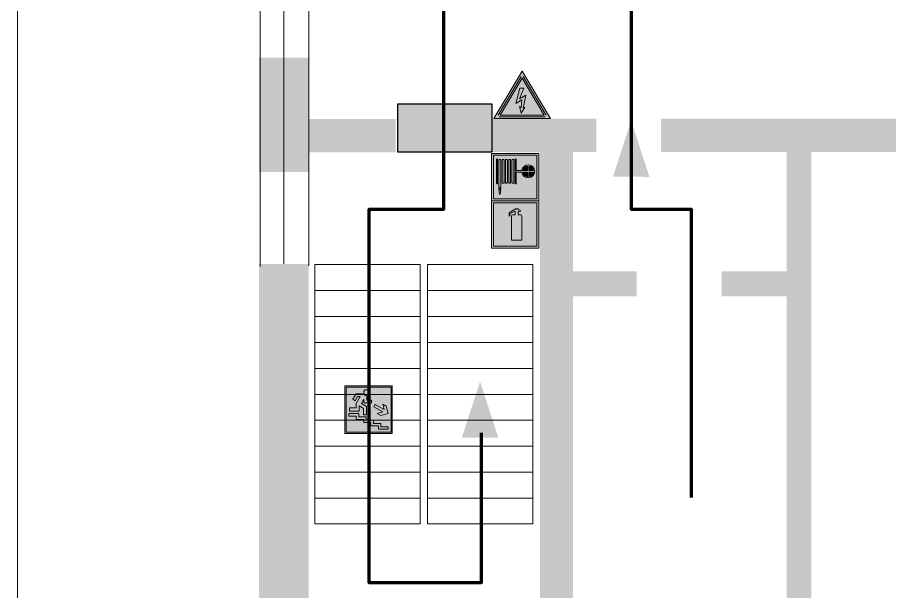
# Model space of a CAD drawing. Header units: millimetres. Extents: x 13114 to 67229, y 22859 to 38520.
# Drawn here: x 20346.7 to 20494.1, y 34813.9 to 34910.8 of the extents above; entities that cross this region are included whole.
import ezdxf

# ---------------------------------------------------------------- set-up
doc = ezdxf.new("R2010")
doc.units = ezdxf.units.MM
doc.layers.add('План_Штампы', color=7, linetype='Continuous')

# ---------------------------------------------------------------- blocks, each defined once
blk = doc.blocks.new('A$C3AD82952')
at = {"true_color": 0xf5f5ff}
h = blk.add_hatch(color=7, dxfattribs=at)
h.dxf.hatch_style = 1
h.paths.add_polyline_path([(8.21, 8.73, 0.414214), (7.89, 9.05), (7.22, 9.05), (7.22, 9.92), (7.59, 9.92, 1), (7.57, 10.36), (7.22, 10.36), (7.22, 10.6), (6.43, 10.6), (6.43, 10.36), (6.01, 10.36), (4.74, 9.59), (4.74, 8.69), (4.98, 8.73), (4.98, 9.26), (6.12, 9.91), (6.43, 9.91), (6.43, 9.05), (5.76, 9.05, 0.414214), (5.44, 8.73), (5.44, 2.2), (8.21, 2.2)], flags=0)
h.paths.add_polyline_path([(12.8, 12.8), (0, 12.8), (0, 0), (12.8, 0)])
h.paths.add_polyline_path([(0.51, 12.29), (12.29, 12.29), (12.29, 0.51), (0.51, 0.51)], flags=16)
h.paths.add_polyline_path([(4.74, 9.59), (6.01, 10.36), (6.43, 10.36), (6.43, 10.6), (7.22, 10.6), (7.22, 10.36), (7.59, 10.36, -0.94586), (7.59, 9.92), (7.22, 9.92), (7.22, 9.05), (7.89, 9.05, -0.414214), (8.21, 8.73), (8.21, 2.2), (5.44, 2.2), (5.44, 8.73, -0.414214), (5.76, 9.05), (6.43, 9.05), (6.43, 9.91), (6.12, 9.91), (4.98, 9.26), (4.98, 8.73), (4.74, 8.69)], flags=0)
h = blk.add_hatch(color=242)
h.dxf.hatch_style = 1
h.paths.add_polyline_path([(12.29, 12.29), (0.51, 12.29), (0.51, 0.51), (12.29, 0.51)])
h.paths.add_polyline_path([(4.74, 8.69), (4.74, 9.59), (6.01, 10.36), (6.43, 10.36), (6.43, 10.6), (7.22, 10.6), (7.22, 10.36), (7.59, 10.36, -0.94586), (7.59, 9.92), (7.22, 9.92), (7.22, 9.05), (7.89, 9.05, -0.414214), (8.21, 8.73), (8.21, 2.2), (5.44, 2.2), (5.44, 8.73, -0.414214), (5.76, 9.05), (6.43, 9.05), (6.43, 9.91), (6.12, 9.91), (4.98, 9.26), (4.98, 8.73)], flags=16)
h = blk.add_hatch(color=7, dxfattribs=at)
h.dxf.hatch_style = 1
h.paths.add_polyline_path([(8.21, 8.73, 0.414214), (7.89, 9.05), (7.22, 9.05), (7.22, 9.92), (7.59, 9.92, 1), (7.57, 10.36), (7.22, 10.36), (7.22, 10.6), (6.43, 10.6), (6.43, 10.36), (6.01, 10.36), (4.74, 9.59), (4.74, 8.69), (4.98, 8.73), (4.98, 9.26), (6.12, 9.91), (6.43, 9.91), (6.43, 9.05), (5.76, 9.05, 0.414214), (5.44, 8.73), (5.44, 2.2), (8.21, 2.2)])
at = {"color": 242, "lineweight": 5}
for p, q in [((0, 0), (0, 12.8)), ((0, 12.8), (12.8, 12.8)), ((12.8, 0), (12.8, 12.8)), ((6.01, 10.36), (4.74, 9.59)), ((4.74, 9.59), (4.74, 8.69)), ((4.98, 9.26), (6.12, 9.91)), ((6.01, 10.36), (6.43, 10.36)), ((6.12, 9.91), (6.43, 9.91)), ((7.22, 10.6), (6.43, 10.6)), ((6.43, 10.6), (6.43, 10.36)), ((6.43, 9.91), (6.43, 9.05)), ((7.22, 10.36), (7.22, 10.6)), ((7.59, 10.36), (7.22, 10.36)), ((7.22, 9.05), (7.22, 9.92)), ((7.59, 9.92), (7.22, 9.92)), ((4.74, 8.69), (4.98, 8.73)), ((4.98, 8.73), (4.98, 9.26)), ((5.44, 2.2), (5.44, 8.73)), ((5.76, 9.05), (6.43, 9.05)), ((7.89, 9.05), (7.22, 9.05)), ((8.21, 2.2), (8.21, 8.73)), ((0, 0), (12.8, 0)), ((5.44, 2.2), (8.21, 2.2))]:
    blk.add_line(p, q, dxfattribs=at)
blk.add_lwpolyline([(0.51, 12.29), (12.29, 12.29), (12.29, 0.51), (0.51, 0.51)], close=True, dxfattribs=at)
for centre, radius, start, end in [((7.58, 10.14), 0.223, 273.1875, 86.8125), ((5.76, 8.73), 0.32, 90, 180), ((7.89, 8.73), 0.32, 0, 90)]:
    blk.add_arc(centre, radius, start, end, dxfattribs=at)
blk = doc.blocks.new('A$C37112FD5')
at = {"true_color": 0xf5f5ff}
h = blk.add_hatch(color=7, dxfattribs=at)
h.dxf.hatch_style = 1
h.paths.add_polyline_path([(12.8, -7.4), (0, -7.4), (0, -20.2), (12.8, -20.2)])
h.paths.add_polyline_path([(12.29, -7.91), (12.29, -19.69), (0.51, -19.69), (0.51, -7.91)], flags=16)
h.paths.add_polyline_path([(4.98, -9.04, -0.42597), (5.17, -9.22), (5.17, -12.25), (5.17, -15.29, -0.432244), (4.98, -15.47), (4.83, -15.47, -0.42597), (4.64, -15.29), (4.64, -12.25), (4.64, -9.22, -0.432244), (4.83, -9.04)], flags=0)
h.paths.add_polyline_path([(4.28, -9.22), (4.28, -12.25), (4.28, -15.29, -0.432244), (4.09, -15.47), (3.94, -15.47, -0.42597), (3.75, -15.29), (3.75, -12.25), (3.75, -9.22, -0.432244), (3.94, -9.04), (4.09, -9.04, -0.42597)], flags=0)
h.paths.add_polyline_path([(5.72, -9.04), (5.87, -9.04, -0.42597), (6.06, -9.22), (6.06, -12.25), (6.06, -15.29, -0.432244), (5.87, -15.47), (5.72, -15.47, -0.42597), (5.53, -15.29), (5.53, -12.25), (5.53, -9.22, -0.432244)], flags=0)
h.paths.add_polyline_path([(6.42, -8.9), (6.5, -8.9, -0.42597), (6.69, -9.08), (6.69, -12.03), (8.21, -12.03, -15.824349), (8.21, -12.47), (6.69, -12.47), (6.69, -15.42, -0.432244), (6.5, -15.6), (6.42, -15.6)], flags=0)
h.paths.add_polyline_path([(3.39, -9.22), (3.39, -12.25), (3.39, -15.29, -0.432244), (3.2, -15.47), (3.05, -15.47, -0.42597), (2.85, -15.29), (2.85, -12.25), (2.85, -9.22, -0.432244), (3.05, -9.04), (3.2, -9.04, -0.42597)], flags=0)
h.paths.add_polyline_path([(2.5, -9.22), (2.5, -16.71), (1.96, -16.71), (1.96, -9.22, -0.432244), (2.15, -9.04), (2.31, -9.04, -0.42597)], flags=0)
h.paths.add_polyline_path([(1.61, -8.9), (1.61, -15.6), (1.57, -15.6, -0.42597), (1.37, -15.42), (1.37, -12.03), (1.37, -9.09, -0.432244), (1.57, -8.9)], flags=0)
h.paths.add_polyline_path([(9.76, -10.81), (9.76, -12.03), (8.49, -12.03, -0.336371)], flags=0)
h.paths.add_polyline_path([(8.49, -12.47), (9.76, -12.47), (9.76, -13.7, -0.336371)], flags=0)
h.paths.add_polyline_path([(10.11, -10.81, -0.336371), (11.38, -12.03), (10.11, -12.03)], flags=0)
h.paths.add_polyline_path([(10.11, -12.47), (11.38, -12.47, -0.336371), (10.11, -13.7)], flags=0)
h.paths.add_polyline_path([(2.5, -16.84), (2.5, -17.05), (1.97, -17.05), (1.97, -16.84)], flags=0)
h.paths.add_polyline_path([(2.5, -17.24, -0.033778), (2.24, -18.6, -0.033778), (1.97, -17.24)], flags=0)
h = blk.add_hatch(color=242)
h.dxf.hatch_style = 1
h.paths.add_polyline_path([(12.29, -7.91), (0.51, -7.91), (0.51, -19.69), (12.29, -19.69)])
h.paths.add_polyline_path([(6.42, -15.6), (6.42, -8.9), (6.5, -8.9, -0.42597), (6.69, -9.08), (6.69, -12.03), (8.21, -12.03, -15.824349), (8.21, -12.47), (6.69, -12.47), (6.69, -15.42, -0.432244), (6.5, -15.6)], flags=16)
h.paths.add_polyline_path([(5.87, -15.47), (5.72, -15.47, -0.42597), (5.53, -15.29), (5.53, -12.25), (5.53, -9.22, -0.432244), (5.72, -9.04), (5.87, -9.04, -0.42597), (6.06, -9.22), (6.06, -12.25), (6.06, -15.29, -0.432244)], flags=16)
h.paths.add_polyline_path([(4.98, -15.47), (4.83, -15.47, -0.42597), (4.64, -15.29), (4.64, -12.25), (4.64, -9.22, -0.432244), (4.83, -9.04), (4.98, -9.04, -0.42597), (5.17, -9.22), (5.17, -12.25), (5.17, -15.29, -0.432244)], flags=16)
h.paths.add_polyline_path([(4.09, -15.47), (3.94, -15.47, -0.42597), (3.75, -15.29), (3.75, -12.25), (3.75, -9.22, -0.432244), (3.94, -9.04), (4.09, -9.04, -0.42597), (4.28, -9.22), (4.28, -12.25), (4.28, -15.29, -0.432244)], flags=16)
h.paths.add_polyline_path([(3.2, -15.47), (3.05, -15.47, -0.42597), (2.85, -15.29), (2.85, -12.25), (2.85, -9.22, -0.432244), (3.05, -9.04), (3.2, -9.04, -0.42597), (3.39, -9.22), (3.39, -12.25), (3.39, -15.29, -0.432244)], flags=16)
h.paths.add_polyline_path([(2.5, -17.05), (1.97, -17.05), (1.97, -16.84), (2.5, -16.84)], flags=16)
h.paths.add_polyline_path([(2.5, -17.24, -0.033778), (2.24, -18.6, -0.033778), (1.97, -17.24)], flags=16)
h.paths.add_polyline_path([(2.5, -16.71), (1.96, -16.71), (1.96, -9.22, -0.432244), (2.15, -9.04), (2.31, -9.04, -0.42597), (2.5, -9.22)], flags=16)
h.paths.add_polyline_path([(1.61, -15.6), (1.57, -15.6, -0.42597), (1.37, -15.42), (1.37, -12.03), (1.37, -9.09, -0.432244), (1.57, -8.9), (1.61, -8.9)], flags=16)
h.paths.add_polyline_path([(8.49, -12.47), (9.76, -12.47), (9.76, -13.7, -0.336371)], flags=0)
h.paths.add_polyline_path([(10.11, -13.7), (10.11, -12.47), (11.38, -12.47, -0.336371)], flags=0)
h.paths.add_polyline_path([(8.49, -12.03, -0.336371), (9.76, -10.81), (9.76, -12.03)], flags=0)
h.paths.add_polyline_path([(10.11, -12.03), (10.11, -10.81, -0.336371), (11.38, -12.03)], flags=0)
h = blk.add_hatch(color=7, dxfattribs=at)
h.dxf.hatch_style = 1
h.paths.add_polyline_path([(1.61, -8.9), (1.57, -8.9, 0.432244), (1.37, -9.09), (1.37, -12.03), (1.37, -15.42, 0.42597), (1.57, -15.6), (1.61, -15.6)])
h.paths.add_polyline_path([(2.5, -9.22, 0.42597), (2.31, -9.04), (2.15, -9.04, 0.432244), (1.96, -9.22), (1.96, -16.71), (2.5, -16.71)])
h.paths.add_polyline_path([(2.5, -16.84), (1.97, -16.84), (1.97, -17.05), (2.5, -17.05)])
h.paths.add_polyline_path([(2.5, -17.24), (1.97, -17.24, 0.033778), (2.24, -18.6, 0.033778)])
h.paths.add_polyline_path([(3.39, -12.25), (3.39, -9.22, 0.42597), (3.2, -9.04), (3.05, -9.04, 0.432244), (2.85, -9.22), (2.85, -12.25), (2.85, -15.29, 0.42597), (3.05, -15.47), (3.2, -15.47, 0.432244), (3.39, -15.29)])
h.paths.add_polyline_path([(4.28, -12.25), (4.28, -9.22, 0.42597), (4.09, -9.04), (3.94, -9.04, 0.432244), (3.75, -9.22), (3.75, -12.25), (3.75, -15.29, 0.42597), (3.94, -15.47), (4.09, -15.47, 0.432244), (4.28, -15.29)])
h.paths.add_polyline_path([(5.17, -12.25), (5.17, -9.22, 0.42597), (4.98, -9.04), (4.83, -9.04, 0.432244), (4.64, -9.22), (4.64, -12.25), (4.64, -15.29, 0.42597), (4.83, -15.47), (4.98, -15.47, 0.432244), (5.17, -15.29)])
h.paths.add_polyline_path([(6.06, -12.25), (6.06, -9.22, 0.42597), (5.87, -9.04), (5.72, -9.04, 0.432244), (5.53, -9.22), (5.53, -12.25), (5.53, -15.29, 0.42597), (5.72, -15.47), (5.87, -15.47, 0.432244), (6.06, -15.29)])
h.paths.add_polyline_path([(6.69, -12.47), (8.21, -12.47, 15.824349), (8.21, -12.03), (6.69, -12.03), (6.69, -9.08, 0.42597), (6.5, -8.9), (6.42, -8.9), (6.42, -15.6), (6.5, -15.6, 0.432244), (6.69, -15.42)])
h.paths.add_polyline_path([(8.49, -12.47), (9.76, -12.47), (9.76, -13.7, -0.336371)], flags=16)
h.paths.add_polyline_path([(8.49, -12.03, -0.336371), (9.76, -10.81), (9.76, -12.03)], flags=16)
h.paths.add_polyline_path([(10.11, -12.47), (11.38, -12.47, -0.336371), (10.11, -13.7)], flags=16)
h.paths.add_polyline_path([(10.11, -12.03), (10.11, -10.81, -0.336371), (11.38, -12.03)], flags=16)
h = blk.add_hatch(color=242)
h.dxf.hatch_style = 1
h.paths.add_polyline_path([(9.76, -10.81, 0.336371), (8.49, -12.03), (9.76, -12.03)])
h.paths.add_polyline_path([(10.11, -10.81), (10.11, -12.03), (11.38, -12.03, 0.336371)])
h.paths.add_polyline_path([(11.38, -12.47), (10.11, -12.47), (10.11, -13.7, 0.336371)])
h.paths.add_polyline_path([(9.76, -12.47), (8.49, -12.47, 0.336371), (9.76, -13.7)])
at = {"color": 242, "lineweight": 5}
for p, q in [((0, -20.2), (0, -7.4)), ((0, -7.4), (12.8, -7.4)), ((1.37, -12.03), (1.37, -9.08)), ((1.57, -8.9), (1.61, -8.9)), ((1.61, -8.9), (1.61, -15.6)), ((1.96, -16.71), (1.96, -9.22)), ((2.15, -9.04), (2.31, -9.04)), ((2.5, -16.71), (2.5, -9.22)), ((2.85, -12.25), (2.85, -9.22)), ((3.05, -9.04), (3.2, -9.04)), ((3.39, -12.25), (3.39, -9.22)), ((3.75, -12.25), (3.75, -9.22)), ((3.94, -9.04), (4.09, -9.04)), ((4.28, -12.25), (4.28, -9.22)), ((4.64, -12.25), (4.64, -9.22)), ((4.83, -9.04), (4.98, -9.04)), ((5.17, -12.25), (5.17, -9.22)), ((5.53, -12.25), (5.53, -9.22)), ((5.72, -9.04), (5.87, -9.04)), ((6.06, -12.25), (6.06, -9.22)), ((6.42, -8.9), (6.42, -15.6)), ((6.5, -8.9), (6.42, -8.9)), ((6.69, -12.03), (6.69, -9.08)), ((12.8, -20.2), (12.8, -7.4)), ((9.76, -10.81), (9.76, -12.03)), ((10.11, -10.81), (10.11, -12.03)), ((1.37, -12.03), (1.37, -15.42)), ((2.85, -12.25), (2.85, -15.29)), ((3.39, -12.25), (3.39, -15.29)), ((3.75, -12.25), (3.75, -15.29)), ((4.28, -12.25), (4.28, -15.29)), ((4.64, -12.25), (4.64, -15.29)), ((5.17, -12.25), (5.17, -15.29)), ((5.53, -12.25), (5.53, -15.29)), ((6.06, -12.25), (6.06, -15.29)), ((8.21, -12.03), (6.69, -12.03)), ((8.21, -12.47), (6.69, -12.47)), ((6.69, -12.47), (6.69, -15.42)), ((9.76, -12.03), (8.49, -12.03)), ((9.76, -12.47), (8.49, -12.47)), ((9.76, -12.47), (9.76, -13.7)), ((11.38, -12.03), (10.11, -12.03)), ((11.38, -12.47), (10.11, -12.47)), ((10.11, -12.47), (10.11, -13.7)), ((1.57, -15.6), (1.61, -15.6)), ((3.05, -15.47), (3.2, -15.47)), ((3.94, -15.47), (4.09, -15.47)), ((4.83, -15.47), (4.98, -15.47)), ((5.72, -15.47), (5.87, -15.47)), ((6.42, -15.6), (6.5, -15.6)), ((1.96, -16.71), (2.5, -16.71)), ((1.97, -16.84), (2.5, -16.84)), ((1.97, -17.05), (1.97, -16.84)), ((2.5, -17.05), (1.97, -17.05)), ((1.97, -17.24), (2.5, -17.24)), ((2.5, -16.84), (2.5, -17.05)), ((0, -20.2), (12.8, -20.2))]:
    blk.add_line(p, q, dxfattribs=at)
blk.add_lwpolyline([(0.51, -7.91), (12.29, -7.91), (12.29, -19.69), (0.51, -19.69)], close=True, dxfattribs=at)
for centre, radius, start, end in [((1.56, -9.09), 0.182, 87.1027, 180.6071), ((2.15, -9.22), 0.182, 87.1027, 180.6071), ((2.32, -9.22), 0.182, 359.3929, 92.8973), ((3.04, -9.22), 0.182, 87.1027, 180.6071), ((3.21, -9.22), 0.182, 359.3929, 92.8973), ((3.93, -9.22), 0.182, 87.1027, 180.6071), ((4.1, -9.22), 0.182, 359.3929, 92.8973), ((4.82, -9.22), 0.182, 87.1027, 180.6071), ((4.99, -9.22), 0.182, 359.3929, 92.8973), ((5.71, -9.22), 0.182, 87.1027, 180.6071), ((5.88, -9.22), 0.182, 359.3929, 92.8973), ((6.51, -9.09), 0.182, 359.3929, 92.8973), ((9.93, -12.25), 1.74, 187.2319, 172.7681), ((9.93, -12.25), 1.46, 96.9927, 171.3585), ((9.93, -12.25), 1.46, 8.6415, 83.0073), ((9.93, -12.25), 1.46, 188.6415, 263.0073), ((9.93, -12.25), 1.46, 276.9927, 351.3585), ((1.56, -15.42), 0.182, 179.3929, 272.8973), ((3.04, -15.29), 0.182, 179.3929, 272.8973), ((3.21, -15.29), 0.182, 267.1027, 0.6071), ((3.93, -15.29), 0.182, 179.3929, 272.8973), ((4.1, -15.29), 0.182, 267.1027, 0.6071), ((4.82, -15.29), 0.182, 179.3929, 272.8973), ((4.99, -15.29), 0.182, 267.1027, 0.6071), ((5.71, -15.29), 0.182, 179.3929, 272.8973), ((5.88, -15.29), 0.182, 267.1027, 0.6071), ((6.51, -15.42), 0.182, 267.1027, 0.6071), ((12.17, -15.98), 10.27, 187.041, 194.7793), ((-7.7, -15.98), 10.27, 345.2207, 352.959)]:
    blk.add_arc(centre, radius, start, end, dxfattribs=at)
blk = doc.blocks.new('A$C7B4425F7')
at = {"true_color": 0xffffff}
blk.add_hatch(color=7, dxfattribs=at).paths.add_polyline_path([(0, 0), (-16, 0), (-16, -8), (0, -8)])
h = blk.add_hatch(color=126)
h.paths.add_polyline_path([(-0.2, -0.2), (-15.8, -0.2), (-15.8, -7.8), (-0.2, -7.8)])
h.paths.add_polyline_path([(-11.76, -2.03), (-11.76, -3.66), (-11.17, -3.66, -0.568275), (-11.17, -6.18), (-12.58, -6.18), (-12.58, -2.03)], flags=16)
h.paths.add_polyline_path([(-13.33, -4.12, -0.495768), (-13.59, -6.18), (-15.03, -6.18), (-15.03, -2.03), (-13.59, -2.03, -0.487973)], flags=16)
h.paths.add_polyline_path([(-10.25, -2.03), (-9.48, -2.03), (-9.48, -6.18), (-10.25, -6.18)], flags=16)
h.paths.add_polyline_path([(-13.84, -3.69), (-14.24, -3.69), (-14.24, -3.03), (-13.9, -3.03, -0.692621)], flags=0)
h.paths.add_polyline_path([(-9.15, -2.03), (-8.4, -2.03), (-8.04, -3.07), (-7.68, -2.03), (-6.93, -2.03), (-7.64, -4.1), (-6.93, -6.18), (-7.68, -6.18), (-8.04, -5.14), (-8.4, -6.18), (-9.15, -6.18), (-8.44, -4.1)], flags=16)
h.paths.add_polyline_path([(-11.76, -4.46), (-11.42, -4.46, -0.692621), (-11.36, -5.12), (-11.76, -5.12)], flags=0)
h.paths.add_polyline_path([(-13.9, -5.2), (-14.24, -5.2), (-14.24, -4.55), (-13.84, -4.55, -0.708038)], flags=0)
edge = h.paths.add_edge_path(flags=16)
edge.add_ellipse((-5.51, -4.08), major_axis=(0, 2.05), ratio=0.586184, start_angle=0, end_angle=360)
edge = h.paths.add_edge_path(flags=0)
edge.add_ellipse((-5.51, -4.08), major_axis=(0, 1.14), ratio=0.454828, start_angle=0, end_angle=360)
h.paths.add_polyline_path([(-4.13, -4.96, 0.377264), (-3.48, -4.52, 0.0555), (-3.16, -2.03), (-1.66, -2.03), (-1.66, -4.96), (-0.96, -4.96), (-0.96, -7.01), (-1.75, -7.01), (-1.75, -6.18), (-3.3, -6.18), (-3.3, -7.02), (-4.13, -7.02)], flags=16)
h.paths.add_polyline_path([(-2.73, -2.91), (-2.28, -2.91), (-2.28, -4.96), (-3.05, -4.96, 0.079136)], flags=0)
at = {"color": 126}
blk.add_lwpolyline([(-16, -8), (0, -8), (0, 0), (-16, 0)], close=True, dxfattribs=at)
blk = doc.blocks.new('вниз')
at = {"lineweight": 0, "true_color": 0xffffff}
h = blk.add_hatch(color=7, dxfattribs=at)
h.dxf.hatch_style = 1
h.paths.add_polyline_path([(40994.51, -4472.22), (40986.51, -4472.22), (40986.51, -4480.22), (40994.51, -4480.22)])
h.paths.add_polyline_path([(40994.31, -4472.42), (40994.31, -4480.01), (40986.71, -4480.01), (40986.71, -4472.42)], flags=16)
h.paths.add_polyline_path([(40988.43, -4473.53), (40989.43, -4473.53), (40990.19, -4473.96), (40990.19, -4474.6), (40991, -4474.6), (40991, -4475.06), (40989.73, -4475.06), (40989.73, -4474.46), (40989.3, -4475.18), (40990.17, -4475.7), (40990.17, -4477.11), (40989.63, -4477.11), (40989.63, -4476.01), (40988.94, -4475.59), (40988.94, -4476.46), (40988.94, -4476.46), (40987.47, -4476.46), (40987.26, -4476.46), (40987.26, -4475.92), (40988.4, -4475.92), (40988.4, -4475.2), (40989.1, -4473.99), (40988.66, -4473.99), (40988.24, -4474.7), (40987.86, -4474.47), (40988.41, -4473.56)], flags=0)
h.paths.add_polyline_path([(40990.55, -4473.29, -1), (40989.69, -4473.29, -1)], flags=0)
h.paths.add_polyline_path([(40988.85, -4476.89), (40988.85, -4477.43), (40990.1, -4477.43), (40990.1, -4477.99), (40991.34, -4477.99), (40991.34, -4478.54), (40992.59, -4478.54), (40992.59, -4479.09), (40993.83, -4479.09), (40993.83, -4479.52), (40992.17, -4479.52), (40992.17, -4478.97), (40990.91, -4478.97), (40990.91, -4478.41), (40989.68, -4478.41), (40989.68, -4477.86), (40988.43, -4477.86), (40988.43, -4477.31), (40987.6, -4477.31), (40987.18, -4477.31), (40987.18, -4476.89)], flags=0)
h.paths.add_polyline_path([(40991.61, -4475.33), (40993.12, -4476.2), (40992.9, -4475.27), (40993.48, -4475.6), (40993.83, -4476.88), (40992.56, -4477.22), (40991.97, -4476.88), (40992.9, -4476.61), (40991.38, -4475.74), (40991.58, -4475.39)], flags=0)
h.paths.add_polyline_path([(40990.19, -4473.96), (40989.43, -4473.53), (40988.43, -4473.53), (40988.41, -4473.56), (40987.86, -4474.47), (40988.24, -4474.7), (40988.66, -4473.99), (40989.1, -4473.99), (40988.4, -4475.2), (40988.4, -4475.92), (40987.26, -4475.92), (40987.26, -4476.46), (40987.47, -4476.46), (40988.94, -4476.46), (40988.94, -4476.27), (40988.94, -4475.59), (40989.63, -4476.01), (40989.63, -4477.11), (40990.17, -4477.11), (40990.17, -4475.7), (40989.3, -4475.18), (40989.73, -4474.46), (40989.73, -4475.06), (40991, -4475.06), (40991, -4474.6), (40990.19, -4474.6)], flags=0)
h.paths.add_polyline_path([(40990.55, -4473.29, 1), (40989.69, -4473.29, 1)], flags=0)
h.paths.add_polyline_path([(40991.61, -4475.33), (40991.58, -4475.39), (40991.38, -4475.74), (40992.9, -4476.61), (40991.97, -4476.88), (40992.56, -4477.22), (40993.83, -4476.88), (40993.48, -4475.6), (40992.9, -4475.27), (40993.12, -4476.2)], flags=0)
h.paths.add_polyline_path([(40990.1, -4477.43), (40988.85, -4477.43), (40988.85, -4476.89), (40987.18, -4476.89), (40987.18, -4477.31), (40987.6, -4477.31), (40988.43, -4477.31), (40988.43, -4477.86), (40989.68, -4477.86), (40989.68, -4478.41), (40990.91, -4478.41), (40990.91, -4478.97), (40992.17, -4478.97), (40992.17, -4479.52), (40993.83, -4479.52), (40993.83, -4479.09), (40992.59, -4479.09), (40992.59, -4478.54), (40991.34, -4478.54), (40991.34, -4477.99), (40990.1, -4477.99)], flags=0)
at = {"lineweight": 0}
h = blk.add_hatch(color=126, dxfattribs=at)
h.dxf.hatch_style = 1
h.paths.add_polyline_path([(40994.31, -4472.42), (40986.71, -4472.42), (40986.71, -4480.01), (40994.31, -4480.01)])
h.paths.add_polyline_path([(40988.43, -4473.53), (40989.43, -4473.53), (40990.19, -4473.96), (40990.19, -4474.6), (40991, -4474.6), (40991, -4475.06), (40989.73, -4475.06), (40989.73, -4474.46), (40989.3, -4475.18), (40990.17, -4475.7), (40990.17, -4477.11), (40989.63, -4477.11), (40989.63, -4476.01), (40988.94, -4475.59), (40988.94, -4476.46), (40988.94, -4476.46), (40987.47, -4476.46), (40987.26, -4476.46), (40987.26, -4475.92), (40988.4, -4475.92), (40988.4, -4475.2), (40989.1, -4473.99), (40988.66, -4473.99), (40988.24, -4474.7), (40987.86, -4474.47), (40988.41, -4473.56)], flags=16)
h.paths.add_polyline_path([(40990.55, -4473.29, -1), (40989.69, -4473.29, -1)], flags=16)
h.paths.add_polyline_path([(40988.85, -4476.89), (40988.85, -4477.43), (40990.1, -4477.43), (40990.1, -4477.99), (40991.34, -4477.99), (40991.34, -4478.54), (40992.59, -4478.54), (40992.59, -4479.09), (40993.83, -4479.09), (40993.83, -4479.52), (40992.17, -4479.52), (40992.17, -4478.97), (40990.91, -4478.97), (40990.91, -4478.41), (40989.68, -4478.41), (40989.68, -4477.86), (40988.43, -4477.86), (40988.43, -4477.31), (40987.6, -4477.31), (40987.18, -4477.31), (40987.18, -4476.89)], flags=16)
h.paths.add_polyline_path([(40991.61, -4475.33), (40993.12, -4476.2), (40992.9, -4475.27), (40993.48, -4475.6), (40993.83, -4476.88), (40992.56, -4477.22), (40991.97, -4476.88), (40992.9, -4476.61), (40991.38, -4475.74), (40991.58, -4475.39)], flags=16)
at = {"lineweight": 0, "true_color": 0xffffff}
h = blk.add_hatch(color=7, dxfattribs=at)
h.dxf.hatch_style = 1
h.paths.add_polyline_path([(40989.73, -4474.46), (40989.73, -4475.06), (40991, -4475.06), (40991, -4474.6), (40990.19, -4474.6), (40990.19, -4473.96), (40989.43, -4473.53), (40988.43, -4473.53), (40988.41, -4473.56), (40987.86, -4474.47), (40988.24, -4474.7), (40988.66, -4473.99), (40989.1, -4473.99), (40988.4, -4475.2), (40988.4, -4475.92), (40987.26, -4475.92), (40987.26, -4476.46), (40987.47, -4476.46), (40988.94, -4476.46), (40988.94, -4475.59), (40989.63, -4476.01), (40989.63, -4477.11), (40990.17, -4477.11), (40990.17, -4475.7), (40989.3, -4475.18)])
h.paths.add_polyline_path([(40989.69, -4473.29, 1), (40990.55, -4473.29, 1)])
h.paths.add_polyline_path([(40991.61, -4475.33), (40991.58, -4475.39), (40991.38, -4475.74), (40992.9, -4476.61), (40991.97, -4476.88), (40992.56, -4477.22), (40993.83, -4476.88), (40993.48, -4475.6), (40992.9, -4475.27), (40993.12, -4476.2)])
h.paths.add_polyline_path([(40990.1, -4477.43), (40988.85, -4477.43), (40988.85, -4476.89), (40987.18, -4476.89), (40987.18, -4477.31), (40987.6, -4477.31), (40988.43, -4477.31), (40988.43, -4477.86), (40989.68, -4477.86), (40989.68, -4478.41), (40990.91, -4478.41), (40990.91, -4478.97), (40992.17, -4478.97), (40992.17, -4479.52), (40993.83, -4479.52), (40993.83, -4479.09), (40992.59, -4479.09), (40992.59, -4478.54), (40991.34, -4478.54), (40991.34, -4477.99), (40990.1, -4477.99)])
at = {"color": 126, "lineweight": 0}
for points in [[(40986.51, -4472.22), (40994.51, -4472.22), (40994.51, -4480.22), (40986.51, -4480.22)], [(40986.71, -4472.42), (40994.31, -4472.42), (40994.31, -4480.01), (40986.71, -4480.01)]]:
    blk.add_lwpolyline(points, close=True, dxfattribs=at)
for points in [[(40987.47, -4476.46), (40987.26, -4476.46), (40987.26, -4475.92), (40988.4, -4475.92), (40988.4, -4475.2), (40989.1, -4473.99), (40988.66, -4473.99), (40988.24, -4474.7), (40987.86, -4474.47), (40988.41, -4473.56), (40988.43, -4473.53), (40989.43, -4473.53), (40990.19, -4473.96), (40990.19, -4474.6), (40991, -4474.6), (40991, -4475.06), (40989.73, -4475.06), (40989.73, -4474.46), (40989.3, -4475.18), (40990.17, -4475.7), (40990.17, -4477.11), (40989.63, -4477.11), (40989.63, -4476.01), (40988.94, -4475.59), (40988.94, -4476.46)], [(40991.58, -4475.39), (40991.38, -4475.74), (40992.9, -4476.61), (40991.97, -4476.88), (40992.56, -4477.22), (40993.83, -4476.88), (40993.48, -4475.6), (40992.9, -4475.27), (40993.12, -4476.2), (40991.61, -4475.33), (40991.58, -4475.39)], [(40987.6, -4477.31), (40987.18, -4477.31), (40987.18, -4476.89), (40988.85, -4476.89), (40988.85, -4477.43), (40990.1, -4477.43), (40990.1, -4477.99), (40991.34, -4477.99), (40991.34, -4478.54), (40992.59, -4478.54), (40992.59, -4479.09), (40993.83, -4479.09), (40993.83, -4479.52), (40992.17, -4479.52), (40992.17, -4478.97), (40990.91, -4478.97), (40990.91, -4478.41), (40989.68, -4478.41), (40989.68, -4477.86), (40988.43, -4477.86), (40988.43, -4477.31), (40987.6, -4477.31)], [(40987.47, -4476.46), (40988.94, -4476.46), (40988.94, -4476.27)]]:
    blk.add_lwpolyline(points, dxfattribs=at)
blk.add_circle((40990.12, -4473.29), 0.432, dxfattribs=at)
blk = doc.blocks.new('A$C3E6D3DDE')
at = {"lineweight": 5}
h = blk.add_hatch(color=40, dxfattribs=at)
h.paths.add_polyline_path([(24.1, 1.45), (16.46, -11.35), (31.74, -11.35)])
h.paths.add_polyline_path([(24.09, -0.46), (30.03, -10.41), (18.14, -10.41)], flags=16)
h.paths.add_polyline_path([(24.54, -3.08), (23.41, -6.02), (25.13, -5.01), (24.33, -8.5), (24.82, -8.27), (23.79, -9.86), (23.4, -8.04), (23.8, -8.43), (24.04, -6.29), (22.39, -7.25), (23.44, -3.08)], flags=0)
h = blk.add_hatch(color=256, dxfattribs=at)
h.paths.add_polyline_path([(24.37, 0.03, 0.567511), (23.82, 0.03), (17.59, -10.4, 0.582454), (17.86, -10.88), (30.32, -10.88, 0.582149), (30.6, -10.4)])
h.paths.add_polyline_path([(24.09, -0.46), (18.14, -10.41), (30.03, -10.41)], flags=16)
h.paths.add_polyline_path([(24.54, -3.08), (23.41, -6.02), (25.13, -5.01), (24.33, -8.5), (24.82, -8.27), (23.79, -9.86), (23.4, -8.04), (23.8, -8.43), (24.04, -6.29), (22.39, -7.25), (23.44, -3.08)], flags=0)
h = blk.add_hatch(color=40, dxfattribs=at)
h.paths.add_polyline_path([(24.09, -0.46), (18.14, -10.41), (30.03, -10.41)])
h.paths.add_polyline_path([(24.82, -8.27), (23.79, -9.86), (23.4, -8.04), (23.8, -8.43), (24.04, -6.29), (22.39, -7.25), (23.44, -3.08), (24.54, -3.08), (23.41, -6.02), (25.13, -5.01), (24.33, -8.5)], flags=16)
at = {"color": 40, "lineweight": 5}
for p, q in [((16.46, -11.35), (24.1, 1.45)), ((24.1, 1.45), (31.74, -11.35))]:
    blk.add_line(p, q, dxfattribs=at)
at = {"lineweight": 5}
for p, q in [((17.59, -10.4), (23.82, 0.03)), ((24.37, 0.03), (30.6, -10.4)), ((18.14, -10.41), (24.09, -0.46)), ((24.09, -0.46), (30.03, -10.41)), ((23.44, -3.08), (22.39, -7.25)), ((23.41, -6.02), (24.54, -3.08)), ((24.54, -3.08), (23.44, -3.08)), ((22.39, -7.25), (24.04, -6.29)), ((25.13, -5.01), (23.41, -6.02)), ((24.04, -6.29), (23.8, -8.43)), ((24.33, -8.5), (25.13, -5.01)), ((23.8, -8.43), (23.4, -8.04)), ((23.4, -8.04), (23.79, -9.86)), ((23.79, -9.86), (24.82, -8.27)), ((24.82, -8.27), (24.33, -8.5)), ((17.86, -10.88), (30.32, -10.88)), ((18.14, -10.41), (30.03, -10.41))]:
    blk.add_line(p, q, dxfattribs=at)
at = {"color": 50, "lineweight": 5}
blk.add_line((31.74, -11.35), (16.46, -11.35), dxfattribs=at)

msp = doc.modelspace()

# ---------------------------------------------------------------- linework, layer by layer
at = {"color": 5, "lineweight": 0}
msp.add_lwpolyline([(20346.69, 34763.23), (20946.69, 34763.23), (20946.69, 35158.23), (20346.69, 35158.23)], close=True, dxfattribs=at)
at = {"lineweight": 0}
for points in [[(20387.7, 34868.78), (20387.7, 35020.18)], [(20391.73, 34869.21), (20391.73, 35020.61)], [(20395.92, 34868.86), (20395.92, 35020.26)]]:
    msp.add_lwpolyline(points, dxfattribs=at)
at = {"color": 126, "lineweight": 100, "true_color": 0x008754}
for points in [[(20425.05, 34840.67), (20425.05, 34815.34), (20406.11, 34815.34), (20406.11, 34878.46), (20418.74, 34878.46), (20418.74, 34935.59), (20718.2, 34935.59), (20718.2, 34978.81)], [(20450.38, 34935.59), (20450.38, 34878.46), (20460.51, 34878.46), (20460.51, 34829.78)]]:
    msp.add_lwpolyline(points, dxfattribs=at)
at = {"lineweight": 0}
for points, const_width in [([(20391.73, 34904), (20391.73, 34884.74)], 8.4), ([(20392.88, 34890.85), (20410.6, 34890.85)], 5.6), ([(20426.95, 34890.9), (20444.5, 34890.9)], 5.6), ([(20429.3, 34890.85), (20437.79, 34890.85), (20437.79, 34804.7)], 5.6), ([(20455.44, 34890.9), (20506.18, 34890.9)], 5.6), ([(20478.76, 34890.9), (20478.76, 34801.19)], 4.2), ([(20391.73, 34869.21), (20391.73, 34802.08), (20405.57, 34802.08)], 8.4), ([(20451.32, 34865.83), (20439.24, 34865.83)], 4.2), ([(20478.76, 34865.83), (20465.68, 34865.83)], 4.2)]:
    msp.add_lwpolyline(points, dxfattribs=dict(at, const_width=const_width))
for points in [[(20396.95, 34864.7), (20414.77, 34864.7), (20414.77, 34869.08), (20396.95, 34869.08)], [(20415.96, 34864.7), (20433.77, 34864.7), (20433.77, 34869.08), (20415.96, 34869.08)], [(20396.95, 34860.32), (20414.77, 34860.32), (20414.77, 34864.7), (20396.95, 34864.7)], [(20415.96, 34860.32), (20433.77, 34860.32), (20433.77, 34864.7), (20415.96, 34864.7)], [(20396.95, 34855.94), (20414.77, 34855.94), (20414.77, 34860.32), (20396.95, 34860.32)], [(20415.96, 34855.94), (20433.77, 34855.94), (20433.77, 34860.32), (20415.96, 34860.32)], [(20396.95, 34851.56), (20414.77, 34851.56), (20414.77, 34855.94), (20396.95, 34855.94)], [(20415.96, 34851.56), (20433.77, 34851.56), (20433.77, 34855.94), (20415.96, 34855.94)], [(20396.95, 34847.18), (20414.77, 34847.18), (20414.77, 34851.56), (20396.95, 34851.56)], [(20415.96, 34847.18), (20433.77, 34847.18), (20433.77, 34851.56), (20415.96, 34851.56)], [(20396.95, 34842.81), (20414.77, 34842.81), (20414.77, 34847.18), (20396.95, 34847.18)], [(20415.96, 34842.81), (20433.77, 34842.81), (20433.77, 34847.18), (20415.96, 34847.18)], [(20396.95, 34838.43), (20414.77, 34838.43), (20414.77, 34842.81), (20396.95, 34842.81)], [(20415.96, 34838.43), (20433.77, 34838.43), (20433.77, 34842.81), (20415.96, 34842.81)], [(20396.95, 34834.05), (20414.77, 34834.05), (20414.77, 34838.43), (20396.95, 34838.43)], [(20415.96, 34834.05), (20433.77, 34834.05), (20433.77, 34838.43), (20415.96, 34838.43)], [(20396.95, 34829.67), (20414.77, 34829.67), (20414.77, 34834.05), (20396.95, 34834.05)], [(20415.96, 34829.67), (20433.77, 34829.67), (20433.77, 34834.05), (20415.96, 34834.05)], [(20396.95, 34825.29), (20414.77, 34825.29), (20414.77, 34829.67), (20396.95, 34829.67)], [(20415.96, 34825.29), (20433.77, 34825.29), (20433.77, 34829.67), (20415.96, 34829.67)]]:
    msp.add_lwpolyline(points, close=True, dxfattribs=at)
at = {"layer": 'План_Штампы', "color": 126, "true_color": 0x008754}
for points in [[(20453.49, 34883.9), (20447.33, 34883.91), (20450.38, 34893.37)], [(20427.96, 34839.87), (20421.8, 34839.89), (20424.86, 34849.34)]]:
    msp.add_solid(points, dxfattribs=at)

# ---------------------------------------------------------------- block references
for name, p, xscale, yscale, zscale in [('A$C3E6D3DDE', (20416.92, 34900.82), 0.625, 0.625, 0.625), ('A$C37112FD5', (20426.8, 34892.48), 0.6249984004534781, 0.6249984004534781, 0.6249984004534781), ('A$C3AD82952', (20426.8, 34871.85), 0.625, 0.625, 0.625)]:
    msp.add_blockref(name, p, dxfattribs=dict(xscale=xscale, yscale=yscale, zscale=zscale))
at = {"color": 126, "true_color": 0x008754}
msp.add_blockref('вниз', (-20584.48, 39320.81), dxfattribs=at)
at = {"layer": 'План_Штампы'}
msp.add_blockref('A$C7B4425F7', (20426.91, 34896.15), dxfattribs=at)

doc.saveas('drawing.dxf')
